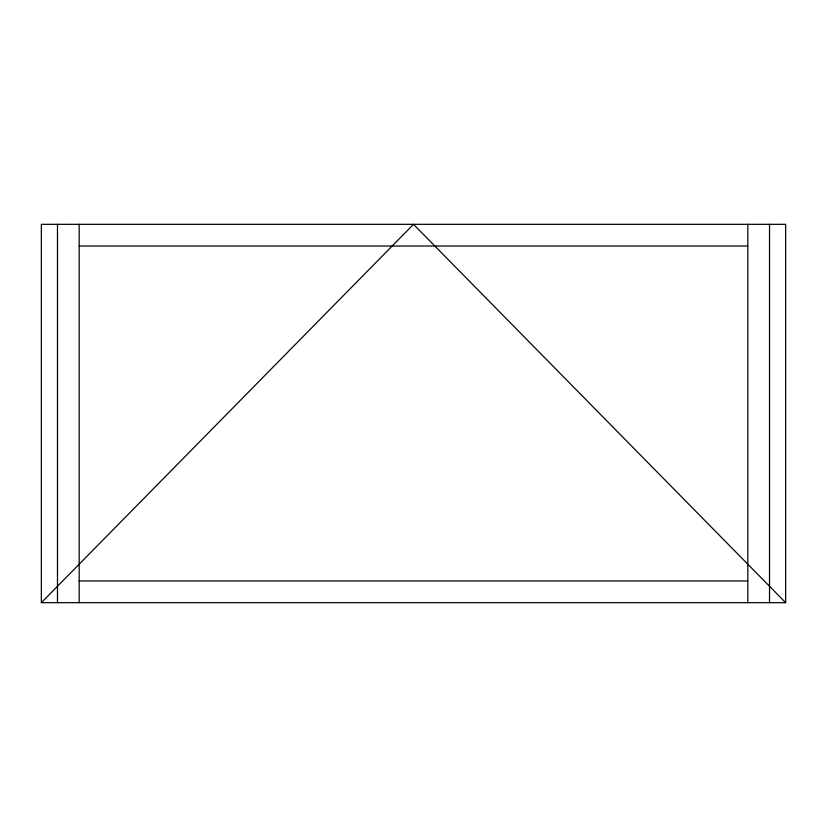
<?xml version="1.0" encoding="UTF-8"?>
<svg xmlns="http://www.w3.org/2000/svg" width="827" height="827" viewBox="0 0 827 827"><rect width="100%" height="100%" fill="white"/><g stroke="black" fill="none" stroke-linecap="round" stroke-linejoin="round"><path stroke-width="1.24" d="M41.35 602.676L413.5 224.324L785.65 602.676L41.35 602.676L41.35 224.324L785.65 224.324L785.65 602.676M79.185 246.032L747.815 246.032M79.185 580.967L747.815 580.967M769.523 224.324L769.523 602.676M747.815 224.324L747.815 602.676M79.185 224.324L79.185 602.676M57.477 224.324L57.477 602.676"/></g></svg>
